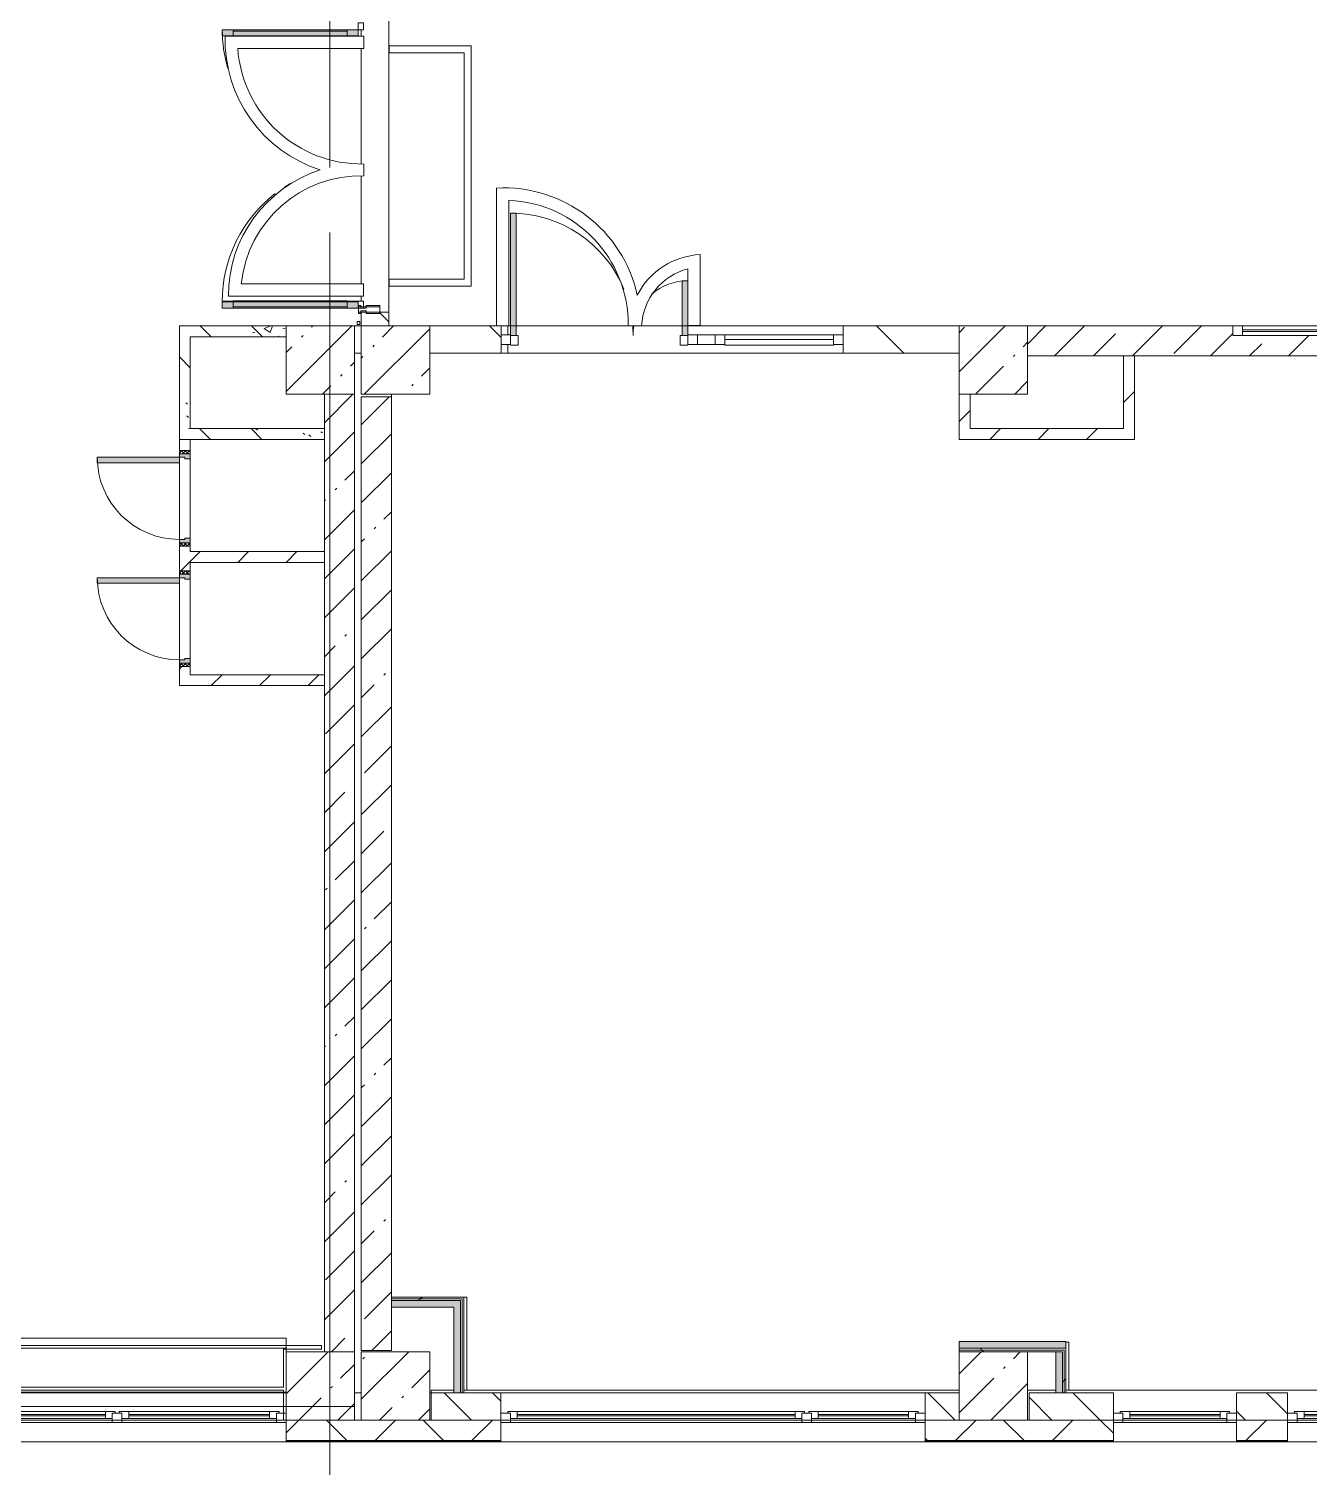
# Model space of a CAD drawing. Header units: millimetres. Extents: x 81731 to 272849, y -8553 to 29000.
# Drawn here: x 181948 to 191307, y -444 to 10072 of the extents above; entities that cross this region are included whole.
import ezdxf

# ---------------------------------------------------------------- set-up
doc = ezdxf.new("R2010")
doc.units = ezdxf.units.MM
doc.linetypes.add('Осевая', pattern=[3175, 635, -476.25, 1587.5, -476.25])
for name, color, linetype, lineweight, true_color in [('A-DETL-GENF-2', 7, 'Continuous', 5, 0xe2e2e2), ('A-DETL-GENF-4', 7, 'Continuous', 5, 0xaaaaaa), ('A-DOOR-4', 7, 'Continuous', 5, 0xe2e2e2), ('A-DOOR-5', 7, 'Continuous', 5, 0xaaaaaa), ('A-DOOR-FRAM-2', 7, 'Continuous', 5, 0xe2e2e2), ('A-DOOR-FRAM-4', 7, 'Continuous', 5, 0xaaaaaa), ('A-FLOR-1', 7, 'Continuous', 5, 0xaaaaaa), ('I-WALL-22', 7, 'Continuous', 5, 0xe7e7e7), ('I-WALL-23', 7, 'Continuous', 9, 0xe7e7e7), ('I-WALL-26', 7, 'Continuous', 5, 0x787878)]:
    doc.layers.add(name, color=color, linetype=linetype, lineweight=lineweight, true_color=true_color)
for name, color, linetype, lineweight in [('A-GLAZ-3', 7, 'Continuous', 5), ('A-GLAZ-CURT-2', 7, 'Continuous', 5), ('A-GLAZ-CWMG-2', 7, 'Continuous', 5), ('A-WALL', 7, 'Continuous', 9), ('A-WALL-6', 7, 'Continuous', 5), ('I-WALL-24', 7, 'Continuous', 5), ('S-COLS-1', 7, 'Continuous', 5), ('Оси', 7, 'Continuous', 9), ('Оси-2', 7, 'Осевая', 9)]:
    doc.layers.add(name, color=color, linetype=linetype, lineweight=lineweight)
pattern_1 = [(45, (145838.57, 0), (-176.7767, 176.7767), [])]
pattern_2 = [(45, (145838.57, 0), (-285.123, 285.123), []), (45, (146123.7, 0), (-285.123, 285.123), [504.031, -100.806, 16.764, -84.042])]
pattern_3 = [(135, (145838.57, 0), (-353.5534, -353.5534), [])]
pattern_4 = [(135, (145838.57, 0), (-377.171, -377.171), [533.4, -88.9, 17.78, -88.9]), (135, (145838.57, 376.94), (-377.171, -377.171), []), (50, (145838.57, 0), (637.6445, -55.7866), [66.675, -733.425]), (355, (145838.6, 0), (-123.349, 668.699), [53.34, -586.74]), (100.451, (145891.7, -4.65), (514.299, 612.908), [56.665, -623.315]), (46.184, (145838.6, 177.8), (948.776, -147.15), [100.012, -1100.137]), (96.636, (145917.6, 165.5), (830.91, 865.997), [84.998, -934.973]), (351.184, (145838.6, 177.8), (830.918, 865.988), [80.01, -880.11]), (21, (145927.47, 133.35), (530.6506, -357.928), [66.675, -733.425]), (326, (145927.5, 133.35), (216.308, 644.658), [53.34, -586.74]), (71.451, (145971.7, 103.5), (746.96, 286.724), [56.665, -623.315]), (37.5, (145838.57, 0), (10.8105, 295.9426), [16.764, -562.864, 16.764, -578.866, -588.962]), (37.5, (145838.57, 0), (10.8105, 295.9426), [-1175.258, 16.764, -572.198]), (7.5, (145838.57, 0), (233.8692, 350.6318), [16.764, -322.834, 16.764, -549.529, -224.472]), (7.5, (145838.57, 0), (233.8692, 350.6318), [-905.891, 16.764, -207.708]), (327.5, (145640.32, 0), (474.5678, -20.0513), [16.764, -205.486, 16.764, -676.656, -920.115]), (327.5, (145640.32, 0), (474.5678, -20.0513), [-915.67, 16.764, -903.351]), (317.5, (145551.42, 0), (518.452, 88.9934), [16.764, -272.161, 16.764, -443.738, -653.415]), (317.5, (145551.42, 0), (518.452, 88.9934), [-749.427, 16.764, -636.651])]
pattern_5 = [(135, (145838.57, 0), (-176.7767, -176.7767), [])]
pattern_6 = [(45, (145838.6, 0), (-530.33, 530.33), []), (135, (145838.6, 0), (-530.33, -530.33), [])]

# ---------------------------------------------------------------- blocks, each defined once
blk = doc.blocks.new('BSC_Колонна _Прямоугольная - 500х500-23286270-2_4_3_птичка')
at = {"layer": 'S-COLS-1'}
h = blk.add_hatch(dxfattribs=at)
h.set_pattern_fill('FP_48', color=256, style=0, pattern_type=2)
h.set_pattern_definition([(45, (-38790, -7650), (-285.123, 285.123), []), (45, (-38504.88, -7650), (-285.123, 285.123), [504.031, -100.806, 16.764, -84.042])])
h.paths.add_polyline_path([(-250, -250), (250, -250), (250, 250), (-250, 250), (-250, 100)])
for p, q in [((250, 250), (-250, 250)), ((-250, 250), (-250, -250)), ((250, -250), (250, 250)), ((-250, -250), (250, -250))]:
    blk.add_line(p, q, dxfattribs=at)
blk = doc.blocks.new('BSC_Колонна _Прямоугольная - 500х500-V78-2_4_3_птичка')
at = {"layer": 'S-COLS-1'}
h = blk.add_hatch(dxfattribs=at)
h.set_pattern_fill('FP_49', color=256, style=0, pattern_type=2)
h.set_pattern_definition([(45, (-43160, -7650), (-285.123, 285.123), []), (45, (-42874.88, -7650), (-285.123, 285.123), [504.031, -100.806, 16.764, -84.042])])
h.paths.add_polyline_path([(-250, -250), (250, -250), (250, 250), (-250, 250)])
for p, q in [((250, 250), (-250, 250)), ((-250, 250), (-250, -250)), ((250, -250), (250, 250)), ((-250, -250), (250, -250))]:
    blk.add_line(p, q, dxfattribs=at)
blk = doc.blocks.new('BSC_Колонна _Прямоугольная - 500х500-V84-2_4_3_птичка')
at = {"layer": 'S-COLS-1'}
h = blk.add_hatch(dxfattribs=at)
h.set_pattern_fill('FP_55', color=256, style=0, pattern_type=2)
h.set_pattern_definition([(45, (-38790, -150), (-285.123, 285.123), []), (45, (-38504.88, -150), (-285.123, 285.123), [504.031, -100.806, 16.764, -84.042])])
h.paths.add_polyline_path([(-50, -250), (250, -250), (250, 250), (-250, 250), (-250, -250)])
for p, q in [((250, 250), (-250, 250)), ((-250, 250), (-250, -250)), ((250, -250), (250, 250)), ((-250, -250), (250, -250))]:
    blk.add_line(p, q, dxfattribs=at)
blk = doc.blocks.new('BSC_Колонна _Прямоугольная - 500х500-V85-2_4_3_птичка')
at = {"layer": 'S-COLS-1'}
h = blk.add_hatch(dxfattribs=at)
h.set_pattern_fill('FP_56', color=256, style=0, pattern_type=2)
h.set_pattern_definition([(45, (-43160, -150), (-285.123, 285.123), []), (45, (-42874.88, -150), (-285.123, 285.123), [504.031, -100.806, 16.764, -84.042])])
h.paths.add_polyline_path([(-250, -250), (250, -250), (250, 250), (-250, 250)])
for p, q in [((250, 250), (-250, 250)), ((-250, 250), (-250, -250)), ((250, -250), (250, 250)), ((-250, -250), (250, -250))]:
    blk.add_line(p, q, dxfattribs=at)
blk = doc.blocks.new('120_Окно_СКБ_2Ст - 120_Окно_СКБ_2Ст 3100х2500 _мал_ створка слева-2_-22446420-2_4_3_птичка')
at = {"layer": 'A-GLAZ-3'}
for p, q in [((-1550, -127), (-1550, -57)), ((-1550, -57), (-1480, -57)), ((1550, -57), (-1550, -57)), ((-1480, -57), (-1480, -127)), ((-720, -87), (-1480, -87)), ((-1480, -87), (-1480, -127)), ((-1430, -137), (-1430, -87)), ((-770, -137), (-770, -87)), ((-720, -127), (-720, -57)), ((-720, -57), (-650, -57)), ((-720, -127), (-720, -87)), ((-650, -57), (-650, -127)), ((1480, -87), (-650, -87)), ((-650, -87), (-650, -127)), ((-600, -137), (-600, -87)), ((1430, -137), (1430, -87)), ((1480, -127), (1480, -57)), ((1480, -57), (1550, -57)), ((1480, -127), (1480, -87)), ((1550, -57), (1550, -127)), ((-1480, -127), (-1550, -127)), ((-1550, -127), (-1500, -127)), ((-1480, -127), (-1500, -127)), ((-1500, -127), (-1500, -137)), ((-1500, -137), (-700, -137)), ((-700, -137), (-1500, -137)), ((-1430, -107), (-770, -107)), ((-770, -117), (-1430, -117)), ((-650, -127), (-720, -127)), ((-700, -127), (-720, -127)), ((-700, -127), (-670, -127)), ((-700, -137), (-700, -127)), ((-650, -127), (-670, -127)), ((-670, -127), (-670, -137)), ((-670, -137), (1500, -137)), ((1500, -137), (-670, -137)), ((-600, -107), (1430, -107)), ((1430, -117), (-600, -117)), ((1550, -127), (1480, -127)), ((1500, -127), (1480, -127)), ((1500, -127), (1550, -127)), ((1500, -137), (1500, -127))]:
    blk.add_line(p, q, dxfattribs=at)
blk = doc.blocks.new('120_Окно_СКБ_2Ст - 120_Окно_СКБ_2Ст 2100х2400 _мал створка справа_-22446225-2_4_3_птичка')
at = {"layer": 'A-GLAZ-3'}
for p, q in [((-1050, -127), (-1050, -57)), ((-1050, -57), (-980, -57)), ((1050, -57), (-1050, -57)), ((-980, -57), (-980, -127)), ((150, -87), (-980, -87)), ((-980, -87), (-980, -127)), ((-930, -137), (-930, -87)), ((100, -137), (100, -87)), ((150, -127), (150, -57)), ((150, -57), (220, -57)), ((150, -127), (150, -87)), ((220, -57), (220, -127)), ((980, -87), (220, -87)), ((220, -87), (220, -127)), ((270, -137), (270, -87)), ((930, -137), (930, -87)), ((980, -127), (980, -57)), ((980, -57), (1050, -57)), ((980, -127), (980, -87)), ((1050, -57), (1050, -127)), ((-980, -127), (-1050, -127)), ((-1050, -127), (-1000, -127)), ((-980, -127), (-1000, -127)), ((-1000, -127), (-1000, -137)), ((-1000, -137), (170, -137)), ((170, -137), (-1000, -137)), ((-930, -107), (100, -107)), ((100, -117), (-930, -117)), ((220, -127), (150, -127)), ((170, -127), (150, -127)), ((170, -127), (200, -127)), ((170, -137), (170, -127)), ((220, -127), (200, -127)), ((200, -127), (200, -137)), ((200, -137), (1000, -137)), ((1000, -137), (200, -137)), ((270, -107), (930, -107)), ((930, -117), (270, -117)), ((1050, -127), (980, -127)), ((1000, -127), (980, -127)), ((1000, -127), (1050, -127)), ((1000, -137), (1000, -127))]:
    blk.add_line(p, q, dxfattribs=at)
blk = doc.blocks.new('120_Окно_СКБ_2Ст - 120_Окно_СКБ_2Ст 2100х2500 _мал створка СЛЕВА_-V121-2_4_3_птичка')
at = {"layer": 'A-GLAZ-3'}
for p, q in [((-1050, -127), (-1050, -57)), ((-1050, -57), (-980, -57)), ((1050, -57), (-1050, -57)), ((-980, -57), (-980, -127)), ((-220, -87), (-980, -87)), ((-980, -87), (-980, -127)), ((-930, -137), (-930, -87)), ((-270, -137), (-270, -87)), ((-220, -127), (-220, -57)), ((-220, -57), (-150, -57)), ((-220, -127), (-220, -87)), ((-150, -57), (-150, -127)), ((980, -87), (-150, -87)), ((-150, -87), (-150, -127)), ((-100, -137), (-100, -87)), ((930, -137), (930, -87)), ((980, -127), (980, -57)), ((980, -57), (1050, -57)), ((980, -127), (980, -87)), ((1050, -57), (1050, -127)), ((-980, -127), (-1050, -127)), ((-1050, -127), (-1000, -127)), ((-980, -127), (-1000, -127)), ((-1000, -127), (-1000, -137)), ((-1000, -137), (-200, -137)), ((-200, -137), (-1000, -137)), ((-930, -107), (-270, -107)), ((-270, -117), (-930, -117)), ((-150, -127), (-220, -127)), ((-200, -127), (-220, -127)), ((-200, -127), (-170, -127)), ((-200, -137), (-200, -127)), ((-150, -127), (-170, -127)), ((-170, -127), (-170, -137)), ((-170, -137), (1000, -137)), ((1000, -137), (-170, -137)), ((-100, -107), (930, -107)), ((930, -117), (-100, -117)), ((1050, -127), (980, -127)), ((1000, -127), (980, -127)), ((1000, -127), (1050, -127)), ((1000, -137), (1000, -127))]:
    blk.add_line(p, q, dxfattribs=at)
blk = doc.blocks.new('BSC_Колонна _Прямоугольная - 500х500-V155-2_4_3_птичка')
at = {"layer": 'S-COLS-1'}
h = blk.add_hatch(dxfattribs=at)
h.set_pattern_fill('FP_115', color=256, style=0, pattern_type=2)
h.set_pattern_definition([(45, (-38240, -150), (-285.123, 285.123), []), (45, (-37954.88, -150), (-285.123, 285.123), [504.031, -100.806, 16.764, -84.042])])
h.paths.add_polyline_path([(-250, -250), (250, -250), (250, 250), (-250, 250), (-250, 80)])
for p, q in [((250, 250), (-250, 250)), ((-250, 250), (-250, -250)), ((250, -250), (250, 250)), ((-250, -250), (250, -250))]:
    blk.add_line(p, q, dxfattribs=at)
blk = doc.blocks.new('BSC_Колонна _Прямоугольная - 500х500-V156-2_4_3_птичка')
at = {"layer": 'S-COLS-1'}
h = blk.add_hatch(dxfattribs=at)
h.set_pattern_fill('FP_116', color=256, style=0, pattern_type=2)
h.set_pattern_definition([(45, (-38240, -7650), (-285.123, 285.123), []), (45, (-37954.88, -7650), (-285.123, 285.123), [504.031, -100.806, 16.764, -84.042])])
h.paths.add_polyline_path([(-250, -250), (250, -250), (250, 250), (-250, 250), (-250, 100)])
for p, q in [((250, 250), (-250, 250)), ((-250, 250), (-250, -250)), ((250, -250), (250, 250)), ((-250, -250), (250, -250))]:
    blk.add_line(p, q, dxfattribs=at)
blk = doc.blocks.new('110_Дверь_СКБ_1Ст - д-18 700x2100h_Технический шкаф ЭОМ и СС-21511926-2_4_3_птичка')
at = {"layer": 'A-DOOR-4'}
h = blk.add_hatch(color=256, dxfattribs=at)
h.paths.add_polyline_path([(-312.5, -40), (-277.5, -40), (-277.5, 0), (-287.5, 0), (-287.5, 40), (-312.5, 40)])
h.paths.add_polyline_path([(302.5, 0), (302.5, -40), (337.5, -40), (337.5, 40), (312.5, 40), (312.5, 0)])
at = {"layer": 'A-DOOR-5'}
h = blk.add_hatch(dxfattribs=at)
h.set_pattern_fill('FP_120', color=256, style=0, pattern_type=2)
h.set_pattern_definition([(135, (1951.41, 104.685), (-14.14214, -14.14214), []), (225, (1951.41, 104.685), (14.14214, -14.14214), [])])
h.paths.add_polyline_path([(337.5, -40), (362.5, -40), (362.5, 40), (337.5, 40)])
at = {"layer": 'A-DOOR-FRAM-2'}
blk.add_hatch(color=256, dxfattribs=at).paths.add_polyline_path([(272.5, 640), (272.5, 40), (312.5, 40), (312.5, 640)])
at = {"layer": 'A-DOOR-FRAM-4'}
h = blk.add_hatch(dxfattribs=at)
h.set_pattern_fill('FP_121', color=256, style=0, pattern_type=2)
h.set_pattern_definition([(45, (-171.384, 104.685), (-14.1421, 14.1421), []), (135, (-171.384, 104.685), (-14.1421, -14.1421), [])])
h.paths.add_polyline_path([(-337.5, -40), (-312.5, -40), (-312.5, 40), (-337.5, 40)])
at = {"layer": 'A-DOOR-5'}
for p, q in [((312.5, 640), (272.5, 640)), ((272.5, 640), (272.5, 40)), ((312.5, 40), (312.5, 640)), ((272.5, 40), (312.5, 40))]:
    blk.add_line(p, q, dxfattribs=at)
blk.add_arc((312.5, 40), 600, 90, 180, dxfattribs=at)
at = {"layer": 'A-DOOR-FRAM-4'}
for p, q in [((-312.5, 40), (-337.5, 40)), ((-337.5, 40), (-337.5, -40)), ((-287.5, 40), (-312.5, 40)), ((-312.5, 40), (-312.5, -40)), ((-312.5, -40), (-312.5, 40)), ((-287.5, 0), (-287.5, 40)), ((-287.5, 40), (272.5, 40)), ((312.5, 40), (312.5, 0)), ((337.5, 40), (312.5, 40)), ((337.5, -40), (337.5, 40)), ((362.5, 40), (337.5, 40)), ((337.5, 40), (337.5, -40)), ((362.5, -40), (362.5, 40)), ((-337.5, -40), (-312.5, -40)), ((-312.5, -40), (-277.5, -40)), ((-277.5, 0), (-287.5, 0)), ((-277.5, -40), (-277.5, 0)), ((302.5, -40), (-277.5, -40)), ((312.5, 0), (302.5, 0)), ((302.5, 0), (302.5, -40)), ((302.5, -40), (337.5, -40)), ((337.5, -40), (362.5, -40))]:
    blk.add_line(p, q, dxfattribs=at)
blk = doc.blocks.new('120_Окно_СКБ_1Ст - 120_Окно_СКБ_1Ст 900х2500_h_-20664874-2_4_3_птичка')
at = {"layer": 'A-GLAZ-3'}
for p, q in [((-450, -127), (-450, -57)), ((-450, -57), (-380, -57)), ((450, -57), (-450, -57)), ((-380, -57), (-380, -127)), ((380, -87), (-380, -87)), ((-380, -87), (-380, -127)), ((-330, -137), (-330, -87)), ((330, -137), (330, -87)), ((380, -127), (380, -57)), ((380, -57), (450, -57)), ((380, -127), (380, -87)), ((450, -57), (450, -127)), ((-380, -127), (-450, -127)), ((-450, -127), (-400, -127)), ((-380, -127), (-400, -127)), ((-400, -127), (-400, -137)), ((-400, -137), (400, -137)), ((400, -137), (-400, -137)), ((-330, -107), (330, -107)), ((330, -117), (-330, -117)), ((450, -127), (380, -127)), ((400, -127), (380, -127)), ((400, -127), (450, -127)), ((400, -137), (400, -127))]:
    blk.add_line(p, q, dxfattribs=at)
blk = doc.blocks.new('120_Окно_СКБ_1Ст - 120_Окно_СКБ_1Ст 400х1200 EI30-24228621-2_4_3_птичка')
at = {"layer": 'A-GLAZ-3'}
for p, q in [((-600, 40), (-600, 110)), ((-600, 110), (-530, 110)), ((600, 110), (-600, 110)), ((-530, 110), (-530, 40)), ((530, 40), (530, 110)), ((530, 110), (600, 110)), ((600, 110), (600, 40)), ((-530, 40), (-600, 40)), ((-600, 40), (600, 40)), ((530, 80), (-530, 80)), ((530, 70), (-530, 70)), ((600, 40), (530, 40))]:
    blk.add_line(p, q, dxfattribs=at)
blk = doc.blocks.new('Прямоугольный импост - Импост структурный с накладкой - 160мм Темный-31239214-2_4_3_птичка')
at = {"layer": 'A-GLAZ-CWMG-2'}
for p, q in [((-50, 0), (-50, 17)), ((-50, 17), (0, 17)), ((-40, 0), (-50, 0)), ((-40, -40), (-40, 0)), ((0, 0), (-10, 0)), ((-10, 0), (-10, -40)), ((0, 17), (0, 0)), ((-50, -140), (-50, -40)), ((-50, -40), (-40, -40)), ((-10, -40), (0, -40)), ((0, -40), (0, -140)), ((0, -140), (-50, -140))]:
    blk.add_line(p, q, dxfattribs=at)
blk = doc.blocks.new('Дверь_Витражная_остекление_ - ДВН_ДАО_Главный вход_1800 в свету 5-32258809-2_4_3_птичка')
at = {"layer": 'A-DETL-GENF-2'}
for points in [[(-947.5, -723.4), (-947.5, -20), (-992.5, -20), (-992.5, -1012.5), (-947.5, -1012.5)], [(1042.5, -1012.5), (1042.5, -20), (997.5, -20), (997.5, -1012.5)]]:
    blk.add_hatch(color=256, dxfattribs=at).paths.add_polyline_path(points)
at = {"layer": 'A-DETL-GENF-4'}
for p, q in [((-947.5, -20), (-992.5, -20)), ((-992.5, -1012.5), (-992.5, -20)), ((-947.5, -20), (-992.5, -20)), ((-992.5, -20), (-992.5, -1012.5)), ((-992.5, -100), (-947.5, -100)), ((-982.5, -932.5), (-982.5, -100)), ((-947.5, -1012.5), (-947.5, -20)), ((-947.5, -1012.5), (-947.5, -20)), ((988.5, -932.5), (988.5, -100)), ((997.5, -1012.5), (997.5, -20)), ((997.5, -20), (997.5, -1012.5)), ((1042.5, -100), (997.5, -100)), ((1032.5, -932.5), (1032.5, -100)), ((1042.5, -1012.5), (1042.5, -20)), ((1042.5, -1012.5), (1042.5, -20)), ((-992.5, -932.5), (-947.5, -932.5)), ((1042.5, -932.5), (997.5, -932.5)), ((-992.5, -1012.5), (-947.5, -1012.5)), ((-992.5, -1012.5), (-947.5, -1012.5)), ((1042.5, -1012.5), (997.5, -1012.5)), ((997.5, -1012.5), (1042.5, -1012.5))]:
    blk.add_line(p, q, dxfattribs=at)
at = {"layer": 'A-DOOR-5'}
for p, q in [((-1042.5, 20), (-992.5, 20)), ((-1042.5, -20), (-1042.5, 20)), ((-992.5, 20), (-992.5, -20)), ((992.5, 20), (1042.5, 20)), ((992.5, -20), (992.5, 20)), ((1042.5, 20), (1042.5, -20)), ((-992.5, -20), (-1042.5, -20)), ((-992.5, -1012.5), (-992.5, -20)), ((992.5, -1012.5), (992.5, -20)), ((1042.5, -20), (992.5, -20))]:
    blk.add_line(p, q, dxfattribs=at)
for centre, start, end in [((992.5, -20), 209.21115, 212.8228), ((992.5, -20), 217.57984, 270), ((-992.5, -20), 270, 286.54233)]:
    blk.add_arc(centre, 992.5, start, end, dxfattribs=at)
blk = doc.blocks.new('Прямоугольный импост - Импост структурный с накладкой - 160мм Темный-31915521-2_4_3_птичка')
at = {"layer": 'A-GLAZ-CWMG-2'}
for p, q in [((-25, 0), (-25, 17)), ((-25, 17), (25, 17)), ((-15, 0), (-25, 0)), ((-15, -40), (-15, 0)), ((25, 0), (15, 0)), ((15, 0), (15, -40)), ((25, 17), (25, 0)), ((-25, -140), (-25, -40)), ((-25, -40), (-15, -40)), ((15, -40), (25, -40)), ((25, -40), (25, -140)), ((25, -140), (-25, -140))]:
    blk.add_line(p, q, dxfattribs=at)
blk = doc.blocks.new('Прямоугольный импост - 50 x 70 мм-31700031-2_4_3_птичка')
at = {"layer": 'A-GLAZ-CWMG-2'}
for p, q in [((-70, 35), (0, 35)), ((-70, -35), (-70, 35)), ((0, 35), (0, -35)), ((0, -35), (-70, -35))]:
    blk.add_line(p, q, dxfattribs=at)
blk = doc.blocks.new('Дверь_Витражная_остекление_ - ДВН_ДАО_Главный вход_1200 в свету-V226-2_4_3_птичка')
at = {"layer": 'A-DOOR-4'}
for points in [[(-647.5, 30), (-607.5, 30), (-610.8, 925), (-647.5, 925), (-647.5, 35)], [(647.5, 30), (647.5, 430), (607.5, 430), (607.5, 30)]]:
    blk.add_hatch(color=256, dxfattribs=at).paths.add_polyline_path(points)
at = {"layer": 'A-DETL-GENF-4'}
for p, q in [((-607.5, 925), (-647.5, 925)), ((-647.5, 925), (-647.5, 35)), ((-607.5, 30), (-607.5, 925)), ((647.5, 430), (607.5, 430)), ((607.5, 430), (607.5, 30)), ((647.5, 35), (647.5, 430)), ((-647.5, 30), (-607.5, 30)), ((-592.5, 30), (-647.5, 30)), ((-592.5, -40), (-592.5, 30)), ((592.5, -40), (592.5, 30)), ((592.5, 30), (647.5, 30)), ((607.5, 30), (647.5, 30)), ((-647.5, -40), (-592.5, -40)), ((647.5, -40), (592.5, -40))]:
    blk.add_line(p, q, dxfattribs=at)
at = {"layer": 'A-DOOR-5'}
for p, q in [((-647.5, 925), (-647.5, 35)), ((647.5, 430), (647.5, 35))]:
    blk.add_line(p, q, dxfattribs=at)
for centre, radius, start, end in [((-647.5, 30), 895, 22.29231, 90), ((647.5, 30), 400, 90, 131.44756), ((-647.5, 30), 895, 360, 4.55581), ((647.5, 30), 400, 169.71082, 180)]:
    blk.add_arc(centre, radius, start, end, dxfattribs=at)
blk = doc.blocks.new('Системная панель - Стемалит - 40мм-32257327-2_4_3_птичка')
at = {"layer": 'A-GLAZ-CURT-2'}
for p, q in [((65, 35), (-65, 35)), ((-65, 35), (-65, -35)), ((65, -35), (65, 35)), ((-65, -35), (65, -35))]:
    blk.add_line(p, q, dxfattribs=at)
blk = doc.blocks.new('Прямоугольный импост - 50 x 70 мм-31687886-2_4_3_птичка')
at = {"layer": 'A-GLAZ-CWMG-2'}
for p, q in [((-35, 35), (35, 35)), ((-35, -35), (-35, 35)), ((35, 35), (35, -35)), ((35, -35), (-35, -35))]:
    blk.add_line(p, q, dxfattribs=at)
blk = doc.blocks.new('Прямоугольный импост - 50 x 70 мм-31701779-2_4_3_птичка')
at = {"layer": 'A-GLAZ-CWMG-2'}
for p, q in [((0, 35), (-70, 35)), ((-70, 35), (-70, -35)), ((0, -35), (0, 35)), ((-70, -35), (0, -35))]:
    blk.add_line(p, q, dxfattribs=at)
blk = doc.blocks.new('Системная панель - Стекло - 40мм-V227-2_4_3_птичка')
at = {"layer": 'A-GLAZ-CURT-2'}
for p, q in [((397.5, 0), (-397.5, 0)), ((-397.5, 0), (-397.5, -40)), ((397.5, -40), (397.5, 0)), ((-397.5, -40), (397.5, -40))]:
    blk.add_line(p, q, dxfattribs=at)
blk = doc.blocks.new('Прямоугольный импост - 50 x 70 мм-31702100-2_4_3_птичка')
at = {"layer": 'A-GLAZ-CWMG-2'}
for p, q in [((-35, 35), (35, 35)), ((-35, -35), (-35, 35)), ((35, 35), (35, -35)), ((35, -35), (-35, -35))]:
    blk.add_line(p, q, dxfattribs=at)
blk = doc.blocks.new('Прямоугольный импост - 50 x 70 мм-31720914-2_4_3_птичка')
at = {"layer": 'A-GLAZ-CWMG-2'}
blk.add_line((6460, 7920), (5665, 7920), dxfattribs=at)
blk = doc.blocks.new('Зашивка приборов отопления25 - Зашивка приборов отопления-33322064-2_4_3_птичка')
at = {"layer": 'A-WALL-6'}
for p, q in [((36640, 23400), (34540, 23400)), ((34540, 23104), (34540, 23079)), ((34540, 23079), (36640, 23079)), ((36640, 23079), (34540, 23079)), ((34540, 23079), (34540, 23004)), ((34540, 23004), (36640, 23004))]:
    blk.add_line(p, q, dxfattribs=at)

msp = doc.modelspace()

# ---------------------------------------------------------------- hatches: boundary and pattern name
at = {"layer": 'A-WALL-6'}
h = msp.add_hatch(dxfattribs=at)
h.set_pattern_fill('FP_76', color=256, style=0, pattern_type=2)
h.set_pattern_definition(pattern_5)
h.paths.add_polyline_path([(188748.6, -100), (188748.6, 100), (188498.6, 100), (188498.6, -100)])
h.paths.add_polyline_path([(184888.6, -100), (185398.6, -100), (185398.6, 100), (184888.6, 100)])
h = msp.add_hatch(dxfattribs=at)
h.set_pattern_fill('FP_76', color=256, style=0, pattern_type=2)
h.set_pattern_definition(pattern_5)
h.paths.add_polyline_path([(190774.9, -100), (191148.6, -100), (191148.6, 100), (190774.9, 100)])
h.paths.add_polyline_path([(189874.9, -100), (189874.9, 100), (189258.6, 100), (189258.6, -100)])
h = msp.add_hatch(dxfattribs=at)
h.set_pattern_fill('FP_66', color=256, style=0, pattern_type=2)
h.set_pattern_definition([(45, (145838.57, 0), (-353.5534, 353.5534), []), (135, (145838.57, 0), (-353.5534, -353.5534), [])])
h.paths.add_polyline_path([(221538.6, -250), (221538.6, -100), (217398.6, -100), (217398.6, -250), (220752, -250)])
h.paths.add_polyline_path([(215186.9, -250), (216498.6, -250), (216498.6, -100), (212898.6, -100), (212898.6, -250), (213331.8, -250)])
h.paths.add_polyline_path([(207766.7, -250), (207898.6, -250), (207898.6, -100), (206748.6, -100), (206748.6, -250), (206839.2, -250)])
h.paths.add_polyline_path([(202748.6, -250), (202998.6, -250), (202998.6, -100), (202248.6, -100), (202248.6, -250), (202665.4, -250)])
h.paths.add_polyline_path([(204648.6, -250), (204648.6, -100), (203898.6, -100), (203898.6, -250), (204056.6, -250)])
h.paths.add_polyline_path([(210998.6, -250), (211998.6, -250), (211998.6, -100), (210998.6, -100)])
h.paths.add_polyline_path([(199148.6, -250), (199148.6, -100), (197748.6, -100), (197748.6, -250), (198491.5, -250)])
h.paths.add_polyline_path([(194648.6, -250), (194648.6, -100), (193248.6, -100), (193248.6, -250), (193853.9, -250)])
h.paths.add_polyline_path([(191071.4, -250), (191148.6, -250), (191148.6, -100), (190774.9, -100), (190774.9, -250)])
h.paths.add_polyline_path([(189248.6, -250), (189874.9, -250), (189874.9, -100), (188498.6, -100), (188498.6, -250), (189216.3, -250)])
h.paths.add_polyline_path([(181728.6, -250), (181728.6, -100), (180608.6, -100), (180608.6, -250), (181332.4, -250)])
h.paths.add_polyline_path([(184878.6, -250), (185398.6, -250), (185398.6, -100), (183828.6, -100), (183828.6, -250), (184578.7, -250)])
h.paths.add_polyline_path([(179013.6, -250), (179708.6, -250), (179708.6, -100), (178848.6, -100), (178848.6, -250)])
h.paths.add_polyline_path([(176694.8, -250), (176748.6, -250), (176748.6, -100), (175048.3, -100), (175048.3, -250), (176231, -250)])
h.paths.add_polyline_path([(167883.4, -250), (168548.6, -250), (168548.6, -100), (167448.6, -100), (167448.6, -250)])
h.paths.add_polyline_path([(162318.2, -250), (163098.6, -250), (163098.6, -100), (161948.6, -100), (161948.6, -250)])
h.paths.add_polyline_path([(163998.6, -250), (164648.6, -250), (164648.6, -100), (163998.6, -100)])
h.paths.add_polyline_path([(170648.6, -250), (172248.3, -250), (172248.3, -100), (170648.6, -100)])
h.paths.add_polyline_path([(154398.6, -250), (154398.6, -100), (150468.6, -100), (150468.6, -250), (153970.6, -250)])
h.paths.add_polyline_path([(148405.4, -250), (149568.6, -250), (149568.6, -100), (145578.6, -100), (145578.6, -250), (146550.4, -250)])
h.paths.add_polyline_path([(157498.6, -250), (158848.6, -250), (158848.6, -100), (157498.6, -100)])
at = {"layer": 'I-WALL-22'}
msp.add_hatch(color=256, dxfattribs=at).paths.add_polyline_path([(189503.6, 100), (189503.6, 400), (189453.6, 400), (189453.6, 100)])
at = {"layer": 'I-WALL-23'}
for points in [[(185053.6, 725), (185103.6, 725), (185103.6, 775), (184598.6, 775), (184598.6, 725)], [(185103.6, 100), (185103.6, 725), (185053.6, 725), (185053.6, 100)], [(189528.6, 425), (189528.6, 475), (188748.6, 475), (188748.6, 425), (189216.3, 425)]]:
    msp.add_hatch(color=256, dxfattribs=at).paths.add_polyline_path(points)
at = {"layer": 'I-WALL-24'}
h = msp.add_hatch(dxfattribs=at)
h.set_pattern_fill('FP_77', color=256, style=0, pattern_type=2)
h.set_pattern_definition(pattern_3)
h.paths.add_polyline_path([(184378.6, 7900), (184578.6, 7900), (184578.6, 8000), (184378.6, 8000)])
h.paths.add_polyline_path([(184378.6, 10130), (184578.6, 10130), (184578.6, 10230), (184378.6, 10230)])
h = msp.add_hatch(dxfattribs=at)
h.set_pattern_fill('FP_77', color=256, style=0, pattern_type=2)
h.set_pattern_definition(pattern_3)
h.paths.add_polyline_path([(188748.6, 7700), (188748.6, 7900), (187899.6, 7900), (187899.6, 7700)])
h.paths.add_polyline_path([(184328.6, 7700), (184378.6, 7700), (184378.6, 7900), (184328.6, 7900), (184328.6, 7750.3)])
h.paths.add_polyline_path([(184878.6, 7700), (185399.6, 7700), (185399.6, 7900), (184878.6, 7900), (184878.6, 7750.3)])
h = msp.add_hatch(dxfattribs=at)
h.set_pattern_fill('FP_74', color=256, style=0, pattern_type=2)
h.set_pattern_definition(pattern_2)
h.paths.add_polyline_path([(191071.4, 7680), (193248.6, 7680), (193248.6, 7900), (191948.6, 7900), (191948.6, 7830), (190748.6, 7830), (190748.6, 7900), (189248.6, 7900), (189248.6, 7680), (190028.6, 7680)])
h = msp.add_hatch(dxfattribs=at)
h.set_pattern_fill('FP_78', color=256, style=0, pattern_type=2)
h.set_pattern_definition(pattern_1)
h.paths.add_polyline_path([(190028.6, 7070), (190028.6, 7680), (189948.6, 7680), (189948.6, 7070)])
h = msp.add_hatch(dxfattribs=at)
h.set_pattern_fill('FP_74', color=256, style=0, pattern_type=2)
h.set_pattern_definition(pattern_2)
h.paths.add_polyline_path([(184108.6, 400), (184328.6, 400), (184328.6, 7400), (184108.6, 7400), (184108.6, 808.9)])
h = msp.add_hatch(dxfattribs=at)
h.set_pattern_fill('FP_74', color=256, style=0, pattern_type=2)
h.set_pattern_definition(pattern_2)
h.paths.add_polyline_path([(184378.6, 410), (184598.6, 410), (184598.6, 7380), (184378.6, 7380), (184378.6, 808.9)])
h = msp.add_hatch(dxfattribs=at)
h.set_pattern_fill('FP_78', color=256, style=0, pattern_type=2)
h.set_pattern_definition(pattern_1)
h.paths.add_polyline_path([(188828.6, 7150), (188828.6, 7400), (188748.6, 7400), (188748.6, 7150)])
h = msp.add_hatch(dxfattribs=at)
h.set_pattern_fill('FP_78', color=256, style=0, pattern_type=2)
h.set_pattern_definition(pattern_1)
h.paths.add_polyline_path([(183048.6, 5270), (183128.6, 5270), (183128.6, 5409), (183048.6, 5409)])
h.paths.add_polyline_path([(183048.6, 6109), (183128.6, 6109), (183128.6, 6289), (183048.6, 6289)])
h.paths.add_polyline_path([(183128.6, 6989), (183128.6, 7070), (183048.6, 7070), (183048.6, 6989)])
h = msp.add_hatch(dxfattribs=at)
h.set_pattern_fill('FP_78', color=256, style=0, pattern_type=2)
h.set_pattern_definition(pattern_1)
h.paths.add_polyline_path([(189948.6, 7070), (189948.6, 7150), (188748.6, 7150), (188748.6, 7070), (189216.3, 7070)])
h = msp.add_hatch(dxfattribs=at)
h.set_pattern_fill('FP_78', color=256, style=0, pattern_type=2)
h.set_pattern_definition(pattern_1)
h.paths.add_polyline_path([(184108.6, 6170), (184108.6, 6250), (183128.6, 6250), (183128.6, 6170), (183651.2, 6170)])
h = msp.add_hatch(dxfattribs=at)
h.set_pattern_fill('FP_78', color=256, style=0, pattern_type=2)
h.set_pattern_definition(pattern_1)
h.paths.add_polyline_path([(184108.6, 5270), (184108.6, 5350), (183128.6, 5350), (183128.6, 5270), (183651.2, 5270)])
h = msp.add_hatch(dxfattribs=at)
h.set_pattern_fill('FP_160', color=256, style=0, pattern_type=2)
h.set_pattern_definition(pattern_6)
h.paths.add_polyline_path([(185116.1, 787.5), (185128.6, 787.5), (185128.6, 800), (184598.6, 800), (184598.6, 787.5)])
h = msp.add_hatch(dxfattribs=at)
h.set_pattern_fill('FP_160', color=256, style=0, pattern_type=2)
h.set_pattern_definition(pattern_6)
h.paths.add_polyline_path([(185103.6, 775), (185116.1, 775), (185116.1, 787.5), (184598.6, 787.5), (184598.6, 775)])
h = msp.add_hatch(dxfattribs=at)
h.set_pattern_fill('FP_160', color=256, style=0, pattern_type=2)
h.set_pattern_definition(pattern_6)
h.paths.add_polyline_path([(189516.1, 412.5), (189528.6, 412.5), (189528.6, 425), (188748.6, 425), (188748.6, 412.5), (189216.3, 412.5)])
h = msp.add_hatch(dxfattribs=at)
h.set_pattern_fill('FP_160', color=256, style=0, pattern_type=2)
h.set_pattern_definition(pattern_6)
h.paths.add_polyline_path([(189516.1, 400), (189516.1, 412.5), (188748.6, 412.5), (188748.6, 400), (189503.6, 400)])
h = msp.add_hatch(dxfattribs=at)
h.set_pattern_fill('FP_160', color=256, style=0, pattern_type=2)
h.set_pattern_definition(pattern_6)
h.paths.add_polyline_path([(189516.1, 100), (189516.1, 400), (189503.6, 400), (189503.6, 100)])
h = msp.add_hatch(dxfattribs=at)
h.set_pattern_fill('FP_160', color=256, style=0, pattern_type=2)
h.set_pattern_definition(pattern_6)
h.paths.add_polyline_path([(189516.1, 100), (189528.6, 100), (189528.6, 412.5), (189516.1, 412.5), (189516.1, 230.5)])
at = {"layer": 'I-WALL-26'}
h = msp.add_hatch(dxfattribs=at)
h.set_pattern_fill('FP_81', color=256, style=0, pattern_type=2)
h.set_pattern_definition(pattern_4)
h.paths.add_polyline_path([(183048.6, 7150), (183128.6, 7150), (183128.6, 7900), (183048.6, 7900), (183048.6, 7750.3)])
h = msp.add_hatch(dxfattribs=at)
h.set_pattern_fill('FP_81', color=256, style=0, pattern_type=2)
h.set_pattern_definition(pattern_4)
h.paths.add_polyline_path([(183651.2, 7820), (183828.6, 7820), (183828.6, 7900), (183128.6, 7900), (183128.6, 7820)])
h = msp.add_hatch(dxfattribs=at)
h.set_pattern_fill('FP_81', color=256, style=0, pattern_type=2)
h.set_pattern_definition(pattern_4)
h.paths.add_polyline_path([(184108.6, 7070), (184108.6, 7150), (183048.6, 7150), (183048.6, 7070), (183651.2, 7070)])

# ---------------------------------------------------------------- linework, layer by layer
at = {"layer": 'A-FLOR-1'}
for p, q in [((184397, 10018), (183383.3, 10018)), ((184378.6, 10064.1), (184378.6, 10018)), ((184397, 9928), (184397, 10018)), ((183475.3, 9928), (184397, 9928)), ((184378.6, 9928), (184378.6, 9083.9)), ((185181.4, 9947.2), (184581.4, 9947.2)), ((184581.4, 9947.2), (184581.4, 9897.2)), ((184581.4, 9897.2), (185131.4, 9897.2)), ((185131.4, 9897.2), (185131.4, 8241.3)), ((185181.4, 8191.3), (185181.4, 9947.2)), ((184397, 8996.7), (184397, 9083.1)), ((184378.6, 8996.1), (184378.6, 8208)), ((185366.6, 8907.6), (185366.6, 7900)), ((185456.6, 7900), (185456.6, 8818.2)), ((186855.6, 7903), (186855.6, 8421.4)), ((186765.6, 8317.2), (186765.6, 7903)), ((184395.6, 8208), (183501.2, 8208)), ((184395.6, 8118), (184395.6, 8208)), ((185131.4, 8241.3), (184581.4, 8241.3)), ((184581.4, 8241.3), (184581.4, 8191.3)), ((183406.6, 8118), (184395.6, 8118)), ((184378.6, 8118), (184378.6, 8080)), ((184581.4, 8191.3), (185181.4, 8191.3)), ((187899.6, 7900), (185399.6, 7900)), ((185448.6, 7900), (185448.6, 7835)), ((185456.6, 7900), (186329.1, 7900)), ((186427.1, 7900), (187899.6, 7900)), ((186765.6, 7903), (186855.6, 7903)), ((185448.6, 7765), (185448.6, 7700)), ((184598.6, 7400), (184598.6, 7380)), ((185128.6, 800), (185148.6, 800)), ((185148.6, 800), (185148.6, 120)), ((184088.6, 445), (181728.6, 445)), ((184088.6, 420), (184088.6, 445)), ((189528.6, 470), (189548.6, 470)), ((189548.6, 470), (189548.6, 120)), ((183808.6, 140), (183808.6, 420)), ((183808.6, 420), (184088.6, 420)), ((181728.6, 140), (183808.6, 140)), ((183808.6, 100), (183828.6, 100)), ((184328.6, 100), (184378.6, 100)), ((184878.6, 100), (184888.6, 100))]:
    msp.add_line(p, q, dxfattribs=at)
for centre, radius, start, end in [((184382.9, 9993), 1000, 178.56746, 252.28756), ((184382.9, 9993), 910, 184.09604, 270.88287), ((184375.6, 8118), 969, 107.84035, 180), ((184375.6, 8118), 879, 88.60541, 174.12324), ((185419.2, 7909), 1000, 12.44956, 93.01125), ((185419.2, 7909), 910, 359.43333, 87.64026), ((186880.6, 7878), 544, 92.63401, 153.04618), ((186880.6, 7878), 454, 104.67311, 177.22246)]:
    msp.add_arc(centre, radius, start, end, dxfattribs=at)
at = {"layer": 'A-WALL'}
for p, q in [((190028.6, 7680), (189948.6, 7680)), ((183128.6, 7070), (183048.6, 7070)), ((184108.6, 7070), (184108.6, 7150)), ((184108.6, 6170), (184108.6, 6250)), ((184108.6, 5270), (184108.6, 5350)), ((184598.6, 800), (184598.6, 725)), ((184598.6, 787.5), (185116.1, 787.5)), ((184598.6, 775), (185103.6, 775)), ((185103.6, 775), (185103.6, 100)), ((185116.1, 787.5), (185116.1, 100)), ((189528.6, 425), (188748.6, 425)), ((189516.1, 412.5), (188748.6, 412.5)), ((189503.6, 400), (189453.6, 400)), ((189503.6, 100), (189503.6, 400)), ((189516.1, 100), (189516.1, 412.5)), ((184888.6, -100), (185398.6, -100)), ((188498.6, -100), (188748.6, -100)), ((189258.6, -100), (189874.9, -100)), ((190774.9, -100), (191148.6, -100)), ((183828.6, -250), (185398.6, -250)), ((183828.6, -253), (185398.6, -253)), ((188498.6, -250), (189874.9, -250)), ((188498.6, -253), (189874.9, -253)), ((190774.9, -250), (191148.6, -250)), ((190774.9, -253), (191148.6, -253))]:
    msp.add_line(p, q, dxfattribs=at)
at = {"layer": 'A-WALL-6'}
for p, q in [((184368.1, 7931), (184348.1, 7931)), ((184348.1, 7931), (184348.1, 7911)), ((184348.1, 7911), (184368.1, 7911)), ((184368.1, 7911), (184368.1, 7931)), ((179448.6, 100), (183808.6, 100)), ((184888.6, 100), (184888.6, -100)), ((184888.6, 100), (188748.6, 100)), ((185398.6, -258), (185398.6, 100)), ((188498.6, 100), (188498.6, -258)), ((189874.9, 100), (189258.6, 100)), ((189258.6, 100), (189258.6, -100)), ((189874.9, -258), (189874.9, 100)), ((191148.6, 100), (190774.9, 100)), ((190774.9, 100), (190774.9, -258)), ((191148.6, -258), (191148.6, 100)), ((179708.6, -100), (183828.6, -100)), ((183828.6, -100), (183828.6, -258)), ((184378.6, -100), (184328.6, -100)), ((184878.6, -100), (188498.6, -100)), ((189248.6, -100), (189258.6, -100)), ((203898.6, -258), (180608.6, -258))]:
    msp.add_line(p, q, dxfattribs=at)
at = {"layer": 'I-WALL-24'}
for p, q in [((184578.6, 10230), (184578.6, 7900)), ((184378.6, 10018), (184378.6, 10064.1)), ((184378.6, 9083.9), (184378.6, 9928)), ((184378.6, 8208), (184378.6, 8996.1)), ((184378.6, 8080), (184378.6, 8118)), ((184578.6, 8000), (184378.6, 8000)), ((184378.6, 8000), (184378.6, 7900)), ((183828.6, 7900), (183048.6, 7900)), ((183048.6, 7900), (183048.6, 6989)), ((184378.6, 7900), (184328.6, 7900)), ((185399.6, 7900), (184878.6, 7900)), ((185399.6, 7700), (185399.6, 7900)), ((187899.6, 7900), (187899.6, 7700)), ((187899.6, 7900), (188748.6, 7900)), ((190748.6, 7900), (189248.6, 7900)), ((183128.6, 7820), (183828.6, 7820)), ((183128.6, 7150), (183128.6, 7820)), ((184328.6, 7700), (184378.6, 7700)), ((188748.6, 7700), (184878.6, 7700)), ((189248.6, 7680), (189948.6, 7680)), ((189948.6, 7680), (189948.6, 7150)), ((190028.6, 7070), (190028.6, 7680)), ((190028.6, 7680), (192618.6, 7680)), ((184108.6, 7400), (184108.6, 7150)), ((184328.6, 400), (184328.6, 7400)), ((184598.6, 7380), (184378.6, 7380)), ((184378.6, 7380), (184378.6, 410)), ((184598.6, 800), (184598.6, 7380)), ((188748.6, 7400), (188748.6, 7070)), ((188828.6, 7150), (188828.6, 7400)), ((184108.6, 7150), (183128.6, 7150)), ((183128.6, 7070), (184108.6, 7070)), ((183128.6, 6989), (183128.6, 7070)), ((184108.6, 7070), (184108.6, 6250)), ((188748.6, 7070), (190028.6, 7070)), ((189948.6, 7150), (188828.6, 7150)), ((183048.6, 6289), (183048.6, 6109)), ((183128.6, 6250), (183128.6, 6289)), ((184108.6, 6250), (183128.6, 6250)), ((183128.6, 6109), (183128.6, 6170)), ((183128.6, 6170), (184108.6, 6170)), ((184108.6, 6170), (184108.6, 5350)), ((183048.6, 5409), (183048.6, 5270)), ((183128.6, 5350), (183128.6, 5409)), ((183048.6, 5270), (184108.6, 5270)), ((184108.6, 5350), (183128.6, 5350)), ((184108.6, 5270), (184108.6, 400)), ((185128.6, 800), (184598.6, 800)), ((185128.6, 100), (185128.6, 800)), ((184598.6, 410), (184598.6, 725)), ((184598.6, 725), (185053.6, 725)), ((185053.6, 725), (185053.6, 100)), ((189528.6, 475), (188748.6, 475)), ((188748.6, 475), (188748.6, 400)), ((189528.6, 100), (189528.6, 475)), ((184378.6, 410), (184598.6, 410)), ((189248.6, 400), (189453.6, 400)), ((189453.6, 400), (189453.6, 100)), ((181727.8, 120), (183808.6, 120)), ((183808.6, -100), (183808.6, 120)), ((184888.6, 120), (185053.6, 120)), ((184888.6, 120), (184888.6, 100)), ((185128.2, 120), (188748.6, 120)), ((189248.6, 120), (189453.6, 120)), ((189527.7, 120), (193248.6, 120)), ((190774.9, -100), (189874.9, -100)), ((193248.6, -100), (191148.6, -100))]:
    msp.add_line(p, q, dxfattribs=at)
at = {"layer": 'Оси'}
for p, q in [((184148.6, -4552.8), (184148.6, 7947.2)), ((171828.6, 0), (184328.6, 0))]:
    msp.add_line(p, q, dxfattribs=at)
at = {"layer": 'Оси-2'}
msp.add_line((184148.6, 7947.2), (184148.6, 11277.7), dxfattribs=at)

# ---------------------------------------------------------------- block references
at = {"layer": 'A-DOOR-5'}
for name, p, rotation in [('Дверь_Витражная_остекление_ - ДВН_ДАО_Главный вход_1800 в свету 5-32258809-2_4_3_птичка', (184374.6, 9072.5), 269.9999999999999), ('110_Дверь_СКБ_1Ст - д-18 700x2100h_Технический шкаф ЭОМ и СС-21511926-2_4_3_птичка', (183088.6, 6626.5), 89.99999999999991), ('110_Дверь_СКБ_1Ст - д-18 700x2100h_Технический шкаф ЭОМ и СС-21511926-2_4_3_птичка', (183088.6, 5746.5), 89.99999999999991)]:
    msp.add_blockref(name, p, dxfattribs=dict(at, rotation=rotation))
msp.add_blockref('Дверь_Витражная_остекление_ - ДВН_ДАО_Главный вход_1200 в свету-V226-2_4_3_птичка', (186117.1, 7800), dxfattribs=at)
at = {"layer": 'A-GLAZ-3'}
msp.add_blockref('120_Окно_СКБ_1Ст - 120_Окно_СКБ_1Ст 400х1200 EI30-24228621-2_4_3_птичка', (191348.6, 7790), dxfattribs=at)
at = {"layer": 'A-GLAZ-3', "rotation": 180}
for name, p in [('120_Окно_СКБ_2Ст - 120_Окно_СКБ_2Ст 2100х2400 _мал створка справа_-22446225-2_4_3_птичка', (182778.6, -175)), ('120_Окно_СКБ_2Ст - 120_Окно_СКБ_2Ст 3100х2500 _мал_ створка слева-2_-22446420-2_4_3_птичка', (186948.6, -175)), ('120_Окно_СКБ_1Ст - 120_Окно_СКБ_1Ст 900х2500_h_-20664874-2_4_3_птичка', (190324.9, -175)), ('120_Окно_СКБ_2Ст - 120_Окно_СКБ_2Ст 2100х2500 _мал створка СЛЕВА_-V121-2_4_3_птичка', (192198.6, -175))]:
    msp.add_blockref(name, p, dxfattribs=at)
at = {"layer": 'A-GLAZ-CURT-2'}
for name, p in [('Системная панель - Стемалит - 40мм-32257327-2_4_3_птичка', (186899.6, 7800)), ('Системная панель - Стекло - 40мм-V227-2_4_3_птичка', (187432.1, 7800))]:
    msp.add_blockref(name, p, dxfattribs=at)
at = {"layer": 'A-GLAZ-CWMG-2', "extrusion": (0, 0, -1)}
for name, p, rotation in [('Прямоугольный импост - Импост структурный с накладкой - 160мм Темный-31239214-2_4_3_птичка', (-184374.6, 8000), 270.0000000000001), ('Прямоугольный импост - Импост структурный с накладкой - 160мм Темный-31915521-2_4_3_птичка', (-184374.6, 8015), 270.0000000000001), ('Прямоугольный импост - 50 x 70 мм-31687886-2_4_3_птичка', (-186799.6, 7800), 180), ('Прямоугольный импост - 50 x 70 мм-31702100-2_4_3_птичка', (-186999.6, 7800), 180), ('Прямоугольный импост - 50 x 70 мм-31700031-2_4_3_птичка', (-187899.6, 7800), 180)]:
    msp.add_blockref(name, p, dxfattribs=dict(at, rotation=rotation))
at = {"layer": 'A-GLAZ-CWMG-2', "rotation": 180}
msp.add_blockref('Прямоугольный импост - 50 x 70 мм-31701779-2_4_3_птичка', (185399.6, 7800), dxfattribs=at)
at = {"layer": 'A-GLAZ-CWMG-2'}
msp.add_blockref('Прямоугольный импост - 50 x 70 мм-31720914-2_4_3_птичка', (181369.6, -85), dxfattribs=at)
at = {"layer": 'A-WALL-6', "rotation": 180}
msp.add_blockref('Зашивка приборов отопления25 - Зашивка приборов отопления-33322064-2_4_3_птичка', (218368.6, 23504), dxfattribs=at)
at = {"layer": 'S-COLS-1'}
for name, p in [('BSC_Колонна _Прямоугольная - 500х500-V156-2_4_3_птичка', (184078.6, 7650)), ('BSC_Колонна _Прямоугольная - 500х500-23286270-2_4_3_птичка', (184628.6, 7650)), ('BSC_Колонна _Прямоугольная - 500х500-V78-2_4_3_птичка', (188998.6, 7650)), ('BSC_Колонна _Прямоугольная - 500х500-V155-2_4_3_птичка', (184078.6, 150)), ('BSC_Колонна _Прямоугольная - 500х500-V84-2_4_3_птичка', (184628.6, 150)), ('BSC_Колонна _Прямоугольная - 500х500-V85-2_4_3_птичка', (188998.6, 150))]:
    msp.add_blockref(name, p, dxfattribs=at)

doc.saveas('drawing.dxf')
